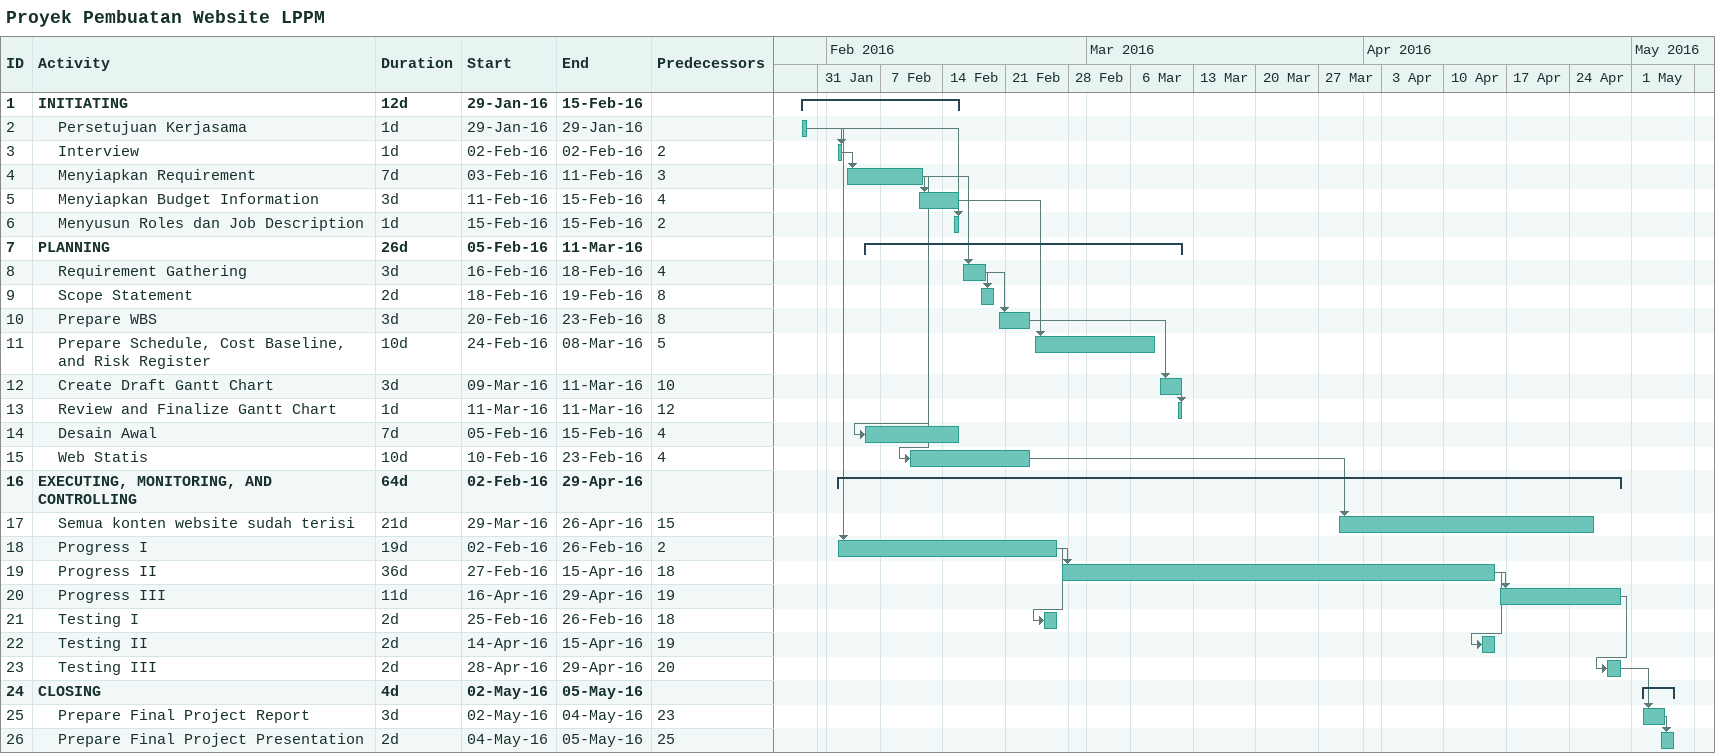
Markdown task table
Proyek Pembuatan Website LPPM

| ID | Level | Task | Duration | Start | Finish | Predecessors |
|---|---|---|---|---|---|---|
| 1 | 1 | **INITIATING** | 12d | 2016-01-29 | 2016-02-15 |  |
| 2 | 2 | Persetujuan Kerjasama | 1d | 2016-01-29 | 2016-01-29 |  |
| 3 | 2 | Interview | 1d | 2016-02-02 | 2016-02-02 | 2 |
| 4 | 2 | Menyiapkan Requirement | 7d | 2016-02-03 | 2016-02-11 | 3 |
| 5 | 2 | Menyiapkan Budget Information | 3d | 2016-02-11 | 2016-02-15 | 4 |
| 6 | 2 | Menyusun Roles dan Job Description | 1d | 2016-02-15 | 2016-02-15 | 2 |
| 7 | 1 | **PLANNING** | 26d | 2016-02-05 | 2016-03-11 |  |
| 8 | 2 | Requirement Gathering | 3d | 2016-02-16 | 2016-02-18 | 4 |
| 9 | 2 | Scope Statement | 2d | 2016-02-18 | 2016-02-19 | 8 |
| 10 | 2 | Prepare WBS | 3d | 2016-02-20 | 2016-02-23 | 8 |
| 11 | 2 | Prepare Schedule, Cost Baseline, and Risk Register | 10d | 2016-02-24 | 2016-03-08 | 5 |
| 12 | 2 | Create Draft Gantt Chart | 3d | 2016-03-09 | 2016-03-11 | 10 |
| 13 | 2 | Review and Finalize Gantt Chart | 1d | 2016-03-11 | 2016-03-11 | 12 |
| 14 | 2 | Desain Awal | 7d | 2016-02-05 | 2016-02-15 | 4 |
| 15 | 2 | Web Statis | 10d | 2016-02-10 | 2016-02-23 | 4 |
| 16 | 1 | **EXECUTING, MONITORING, AND CONTROLLING** | 64d | 2016-02-02 | 2016-04-29 |  |
| 17 | 2 | Semua konten website sudah terisi | 21d | 2016-03-29 | 2016-04-26 | 15 |
| 18 | 2 | Progress I | 19d | 2016-02-02 | 2016-02-26 | 2 |
| 19 | 2 | Progress II | 36d | 2016-02-27 | 2016-04-15 | 18 |
| 20 | 2 | Progress III | 11d | 2016-04-16 | 2016-04-29 | 19 |
| 21 | 2 | Testing I | 2d | 2016-02-25 | 2016-02-26 | 18 |
| 22 | 2 | Testing II | 2d | 2016-04-14 | 2016-04-15 | 19 |
| 23 | 2 | Testing III | 2d | 2016-04-28 | 2016-04-29 | 20 |
| 24 | 1 | **CLOSING** | 4d | 2016-05-02 | 2016-05-05 |  |
| 25 | 2 | Prepare Final Project Report | 3d | 2016-05-02 | 2016-05-04 | 23 |
| 26 | 2 | Prepare Final Project Presentation | 2d | 2016-05-04 | 2016-05-05 | 25 |
